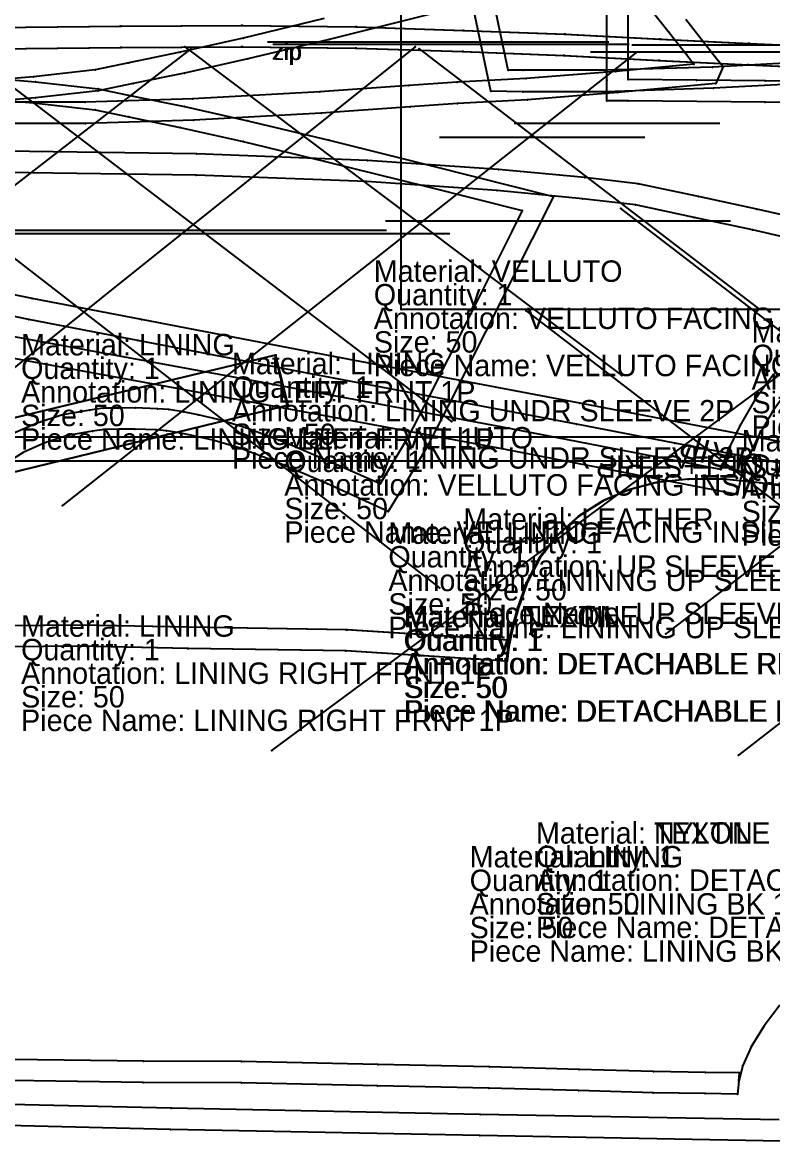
# Model space of a CAD drawing. Header units: metres. Extents: x -978 to 4188, y -881 to 1095.
# Drawn here: x -483 to -133, y -388 to 133 of the extents above; entities that cross this region are included whole.
import ezdxf

# ---------------------------------------------------------------- set-up
doc = ezdxf.new("R2010")
doc.units = ezdxf.units.M

# ---------------------------------------------------------------- blocks, each defined once
blk = doc.blocks.new('BACK 2P')
at = {"layer": '1'}
blk.add_lwpolyline([(78.4, 47.95), (-29.4, 49.15), (-93.2, 49.65), (-103.2, 49.65), (-103.2, 59.35), (-103.2, 106.45)], dxfattribs=at)
at = {"layer": '14'}
blk.add_lwpolyline([(78.4, 57.85), (-29.3, 59.05), (-61.3, 59.35), (-93.2, 59.65), (-93.2, 106.45)], dxfattribs=at)
at = {"layer": '2'}
for p in [(-103.2, 59.35), (-103.2, 59.35), (-93.2, 59.65), (-103.2, 49.65), (-93.2, 49.65)]:
    blk.add_point(p, dxfattribs=at)
at = {"layer": '3'}
for p in [(-61.3, 59.35), (-29.3, 59.05), (-29.4, 49.15)]:
    blk.add_point(p, dxfattribs=at)
at = {"layer": '4'}
blk.add_point((-103.2, 59.35, 2.5), dxfattribs=at)
at = {"layer": '84'}
blk.add_lwpolyline([(78.4, 47.95), (-29.4, 49.15), (-93.2, 49.65), (-103.2, 49.65), (-103.2, 59.35), (-103.2, 106.45)], dxfattribs=at)
at = {"layer": '87'}
blk.add_lwpolyline([(78.4, 57.85), (-29.3, 59.05), (-61.3, 59.35), (-93.2, 59.65), (-93.2, 106.45)], dxfattribs=at)
at = {"layer": '2'}
for p in [(-103.2, 59.35), (-103.2, 49.65), (-93.2, 49.65)]:
    blk.add_text('#12', height=0.25, dxfattribs=at).set_placement(p)
blk = doc.blocks.new('VELLUTO FACING INSIDE RIGHT 1P')
at = {"layer": '1'}
blk.add_lwpolyline([(257.4, 27.85), (223.8, 35.55), (196.7, 41.35), (169.3, 47.25), (144.6, 50.05), (104.8, 53.85), (43.9, 58.05), (-35.5, 61.05), (-124.5, 62.35), (-172.3, 62.15), (-251.6, 61.25), (-366.3, 58.95)], dxfattribs=at)
at = {"layer": '14'}
blk.add_lwpolyline([(259.7, 37.55), (225.9, 45.25), (198.7, 51.05), (170.5, 57.05), (145.6, 59.95), (105.5, 63.75), (44.4, 67.95), (-35.3, 70.95), (-124.4, 72.25), (-172.3, 72.05), (-251.7, 71.15), (-356.3, 69.15)], dxfattribs=at)
at = {"layer": '2'}
for p in [(170.5, 57.05), (169.3, 47.25), (169.3, 47.25)]:
    blk.add_point(p, dxfattribs=at)
at = {"layer": '3'}
for p in [(-35.3, 70.95), (44.4, 67.95), (105.5, 63.75), (-35.5, 61.05), (43.9, 58.05), (145.6, 59.95), (104.8, 53.85), (144.6, 50.05), (198.7, 51.05), (225.9, 45.25), (196.7, 41.35), (223.8, 35.55)]:
    blk.add_point(p, dxfattribs=at)
at = {"layer": '4'}
blk.add_point((169.3, 47.25, 2.5), dxfattribs=at)
at = {"layer": '5'}
blk.add_line((156.9, 123.05), (-2.3, 123.05), dxfattribs=at)
at = {"layer": '7'}
blk.add_line((166.3, 121.95), (0.3, 121.95), dxfattribs=at)
at = {"layer": '84'}
blk.add_lwpolyline([(257.4, 27.85), (223.8, 35.55), (196.7, 41.35), (169.3, 47.25), (144.6, 50.05), (104.8, 53.85), (43.9, 58.05), (-35.5, 61.05), (-124.5, 62.35), (-172.3, 62.15), (-251.6, 61.25), (-366.3, 58.95)], dxfattribs=at)
at = {"layer": '87'}
blk.add_lwpolyline([(259.7, 37.55), (225.9, 45.25), (198.7, 51.05), (170.5, 57.05), (145.6, 59.95), (105.5, 63.75), (44.4, 67.95), (-35.3, 70.95), (-124.4, 72.25), (-172.3, 72.05), (-251.7, 71.15), (-356.3, 69.15)], dxfattribs=at)
at = {"layer": '1'}
for s, p in [('Material: VELLUTO', (5.6, -66.4)), ('Quantity: 1', (5.6, -77.4)), ('Annotation: VELLUTO FACING INSIDE RIGHT 1P', (5.6, -88.4)), ('Size: 50', (5.6, -99.4)), ('Piece Name: VELLUTO FACING INSIDE RIGHT 1P', (5.6, -110.4))]:
    blk.add_text(s, height=10, dxfattribs=at).set_placement(p)
at = {"layer": '2'}
blk.add_text('#8', height=0.25, dxfattribs=at).set_placement((169.3, 47.25))
blk = doc.blocks.new('UP SLEEVE 2P')
at = {"layer": '1'}
blk.add_lwpolyline([(160.7, -36.75), (104.3, -26.05), (58.4, -17.15), (-64.7, 6.15), (-146.1, 21.85), (-196.9, 31.65), (-282.9, 49.25), (-279.8, 168.45), (-279.6, 203.75), (-280.5, 267.45), (-281.4, 302.45), (-182.9, 308.25), (-181.2, 282.85), (-138.5, 285.15), (-105.8, 286.55), (-85.3, 286.85), (-73.5, 286.95), (-7.3, 286.55), (54.5, 285.05), (107.1, 282.35), (148.9, 279.45), (182.9, 276.85)], dxfattribs=at)
at = {"layer": '14'}
blk.add_lwpolyline([(153.5, -25.35), (106.1, -16.25), (60, -7.35), (-62.9, 15.95), (-144.3, 31.65), (-195.3, 41.45), (-272.7, 57.25), (-269.9, 168.35), (-269.7, 203.75), (-270.6, 267.55), (-271.2, 293.05), (-192.2, 297.75), (-190.5, 272.45)], dxfattribs=at)
at = {"layer": '2'}
for p in [(-195.3, 41.45), (-196.9, 31.65), (-196.9, 31.65), (60, -7.35), (58.4, -17.15), (58.4, -17.15)]:
    blk.add_point(p, dxfattribs=at)
at = {"layer": '3'}
for p in [(-144.3, 31.65), (-146.1, 21.85), (-62.9, 15.95), (-64.7, 6.15), (106.1, -16.25), (104.3, -26.05)]:
    blk.add_point(p, dxfattribs=at)
at = {"layer": '4'}
for p in [(-196.9, 31.65, 2.5), (58.4, -17.15, 2.5)]:
    blk.add_point(p, dxfattribs=at)
at = {"layer": '5'}
blk.add_line((125.2, 123.05), (29.4, 123.05), dxfattribs=at)
at = {"layer": '7'}
blk.add_line((125.2, 123.05), (29.4, 123.05), dxfattribs=at)
at = {"layer": '84'}
blk.add_lwpolyline([(160.7, -36.75), (104.3, -26.05), (58.4, -17.15), (-64.7, 6.15), (-146.1, 21.85), (-196.9, 31.65), (-282.9, 49.25), (-279.8, 168.45), (-279.6, 203.75), (-280.5, 267.45), (-281.4, 302.45), (-182.9, 308.25), (-181.2, 282.85), (-138.5, 285.15), (-105.8, 286.55), (-85.3, 286.85), (-73.5, 286.95), (-7.3, 286.55), (54.5, 285.05), (107.1, 282.35), (148.9, 279.45), (182.9, 276.85)], dxfattribs=at)
at = {"layer": '87'}
blk.add_lwpolyline([(153.5, -25.35), (106.1, -16.25), (60, -7.35), (-62.9, 15.95), (-144.3, 31.65), (-195.3, 41.45), (-272.7, 57.25), (-269.9, 168.35), (-269.7, 203.75), (-270.6, 267.55), (-271.2, 293.05), (-192.2, 297.75), (-190.5, 272.45)], dxfattribs=at)
at = {"layer": '1'}
for s, p in [('Material: LEATHER', (5.6, -66.4)), ('Quantity: 1', (5.6, -77.4)), ('Annotation: UP SLEEVE 2P', (5.6, -88.4)), ('Size: 50', (5.6, -99.4)), ('Piece Name: UP SLEEVE 2P', (5.6, -110.4))]:
    blk.add_text(s, height=10, dxfattribs=at).set_placement(p)
at = {"layer": '2'}
for s, p in [('#24', (-196.9, 31.65)), ('#23', (58.4, -17.15))]:
    blk.add_text(s, height=0.25, dxfattribs=at).set_placement(p)
blk = doc.blocks.new('UNDER SLEEVE 2P')
at = {"layer": '1'}
blk.add_lwpolyline([(47.2, 55.35), (-12.2, 52.15), (-62.7, 50.55), (-101, 50.55), (-115.9, 50.85), (-137.3, 152.55)], dxfattribs=at)
at = {"layer": '14'}
blk.add_lwpolyline([(46.6, 65.25), (-12.6, 62.05), (-62.8, 60.55), (-100.9, 60.55), (-107.8, 60.55), (-127.6, 154.55)], dxfattribs=at)
at = {"layer": '2'}
for p in [(-107.8, 60.55), (-115.9, 50.85)]:
    blk.add_point(p, dxfattribs=at)
at = {"layer": '3'}
for p in [(-100.9, 60.55), (-62.8, 60.55), (-12.6, 62.05), (-101, 50.55), (-62.7, 50.55), (-12.2, 52.15)]:
    blk.add_point(p, dxfattribs=at)
at = {"layer": '84'}
blk.add_lwpolyline([(47.2, 55.35), (-12.2, 52.15), (-62.7, 50.55), (-101, 50.55), (-115.9, 50.85), (-137.3, 152.55)], dxfattribs=at)
at = {"layer": '87'}
blk.add_lwpolyline([(46.6, 65.25), (-12.6, 62.05), (-62.8, 60.55), (-100.9, 60.55), (-107.8, 60.55), (-127.6, 154.55)], dxfattribs=at)
at = {"layer": '1'}
for s, p in [('Material: LEATHER', (5.6, -66.4)), ('Quantity: 1', (5.6, -77.4)), ('Annotation: UNDER SLEEVE 2P', (5.6, -88.4)), ('Size: 50', (5.6, -99.4)), ('Piece Name: UNDER SLEEVE 2P', (5.6, -110.4))]:
    blk.add_text(s, height=10, dxfattribs=at).set_placement(p)
at = {"layer": '2'}
blk.add_text('#8', height=0.25, dxfattribs=at).set_placement((-115.9, 50.85))
blk = doc.blocks.new('LINING BK 1P')
at = {"layer": '1'}
blk.add_lwpolyline([(158.8, -194.25), (10.3, -191.45), (-133.8, -188.55), (-273.3, -185.25), (-274, -139.45), (-275.5, -83.85), (-277.6, -17.85), (-279.1, 53.45), (-279.9, 123.05), (-279.9, 123.05), (-279.1, 192.65), (-277.6, 263.95), (-275.5, 329.95), (-274, 385.55), (-273.3, 431.35), (-133.8, 434.65), (10.3, 437.55), (158.8, 440.35)], dxfattribs=at)
at = {"layer": '14'}
blk.add_lwpolyline([(149.9, -184.15), (10.5, -181.55), (-133.6, -178.65), (-263.5, -175.65), (-264.1, -139.25), (-265.6, -83.55), (-267.7, -17.55), (-269.2, 53.65), (-270, 123.05)], dxfattribs=at)
at = {"layer": '3'}
for p in [(-133.6, -178.65), (10.5, -181.55), (-133.8, -188.55), (10.3, -191.45)]:
    blk.add_point(p, dxfattribs=at)
at = {"layer": '5'}
blk.add_line((439.7, 123.05), (-279.8, 123.05), dxfattribs=at)
at = {"layer": '7'}
blk.add_line((439.7, 123.05), (-279.8, 123.05), dxfattribs=at)
at = {"layer": '84'}
blk.add_lwpolyline([(158.8, -194.25), (10.3, -191.45), (-133.8, -188.55), (-273.3, -185.25), (-274, -139.45), (-275.5, -83.85), (-277.6, -17.85), (-279.1, 53.45), (-279.9, 123.05), (-279.9, 123.05), (-279.1, 192.65), (-277.6, 263.95), (-275.5, 329.95), (-274, 385.55), (-273.3, 431.35), (-133.8, 434.65), (10.3, 437.55), (158.8, 440.35)], dxfattribs=at)
at = {"layer": '87'}
blk.add_lwpolyline([(149.9, -184.15), (10.5, -181.55), (-133.6, -178.65), (-263.5, -175.65), (-264.1, -139.25), (-265.6, -83.55), (-267.7, -17.55), (-269.2, 53.65), (-270, 123.05)], dxfattribs=at)
at = {"layer": '1'}
for s, p in [('Material: LINING', (5.6, -66.4)), ('Quantity: 1', (5.6, -77.4)), ('Annotation: LINING BK 1P', (5.6, -88.4)), ('Size: 50', (5.6, -99.4)), ('Piece Name: LINING BK 1P', (5.6, -110.4))]:
    blk.add_text(s, height=10, dxfattribs=at).set_placement(p)
blk = doc.blocks.new('LINING RIGHT FRNT 1P')
at = {"layer": '1'}
blk.add_lwpolyline([(-28, 195.75), (12.3, 192.45), (41.6, 189.15), (57.8, 185.75), (81.8, 180.85), (111.3, 174.25), (149.2, 165.15), (197.1, 153.25), (253.7, 138.95), (243.6, 118.85), (221.9, 75.55), (204.8, 41.65), (194.6, 21.65), (185.2, 6.05), (176.7, -7.95), (148.4, 4.85), (124.8, 15.05), (107.2, 21.65), (94.9, 25.25), (86, 27.35), (79.4, 28.75), (73.4, 29.65), (68.6, 30.05), (58.6, 30.45), (51.3, 30.35), (44.5, 30.25), (38.9, 29.45), (27.2, 27.45), (16.6, 23.95), (6.5, 19.55), (-2.3, 13.95)], dxfattribs=at)
at = {"layer": '14'}
blk.add_lwpolyline([(-28.7, 185.85), (11.4, 182.55), (40.1, 179.35), (55.8, 176.05), (79.7, 171.15), (109.1, 164.55), (146.8, 155.45), (194.7, 143.55), (239.2, 132.45), (234.7, 123.25), (213, 80.05), (195.9, 46.15), (185.9, 26.45), (176.7, 11.15), (172.9, 4.85), (152.4, 13.95), (128.5, 24.25), (110.3, 31.05), (97.4, 34.85), (88.1, 37.05), (81.1, 38.55), (74.5, 39.55), (69.2, 39.95), (58.7, 40.35), (51.2, 40.25), (43.8, 40.15), (37.7, 39.25), (24.9, 37.05), (13.1, 33.25), (1.9, 28.35)], dxfattribs=at)
at = {"layer": '2'}
for p in [(57.8, 185.75), (57.8, 185.75), (55.8, 176.05), (253.7, 138.95), (239.2, 132.45), (37.7, 39.25), (69.2, 39.95), (38.9, 29.45), (38.9, 29.45), (68.6, 30.05), (68.6, 30.05), (185.9, 26.45), (194.6, 21.65), (194.6, 21.65), (172.9, 4.85), (176.7, -7.95)]:
    blk.add_point(p, dxfattribs=at)
at = {"layer": '3'}
for p in [(12.3, 192.45), (41.6, 189.15), (11.4, 182.55), (40.1, 179.35), (81.8, 180.85), (111.3, 174.25), (79.7, 171.15), (109.1, 164.55), (149.2, 165.15), (146.8, 155.45), (197.1, 153.25), (194.7, 143.55), (234.7, 123.25), (243.6, 118.85), (213, 80.05), (221.9, 75.55), (195.9, 46.15), (24.9, 37.05), (43.8, 40.15), (51.2, 40.25), (58.7, 40.35), (74.5, 39.55), (81.1, 38.55), (88.1, 37.05), (204.8, 41.65), (13.1, 33.25), (97.4, 34.85), (27.2, 27.45), (44.5, 30.25), (51.3, 30.35), (58.6, 30.45), (73.4, 29.65), (79.4, 28.75), (86, 27.35), (110.3, 31.05), (16.6, 23.95), (94.9, 25.25), (107.2, 21.65), (128.5, 24.25), (6.5, 19.55), (124.8, 15.05), (152.4, 13.95), (176.7, 11.15), (185.2, 6.05), (148.4, 4.85)]:
    blk.add_point(p, dxfattribs=at)
at = {"layer": '4'}
for p in [(57.8, 185.75, 2.5), (38.9, 29.45, 2.5), (68.6, 30.05, 2.5), (194.6, 21.65, 2.5)]:
    blk.add_point(p, dxfattribs=at)
at = {"layer": '5'}
blk.add_line((175.9, 123.05), (-21.3, 123.05), dxfattribs=at)
at = {"layer": '7'}
blk.add_line((205.4, 121.45), (-21.5, 121.45), dxfattribs=at)
at = {"layer": '84'}
blk.add_lwpolyline([(-28, 195.75), (12.3, 192.45), (41.6, 189.15), (57.8, 185.75), (81.8, 180.85), (111.3, 174.25), (149.2, 165.15), (197.1, 153.25), (253.7, 138.95), (243.6, 118.85), (221.9, 75.55), (204.8, 41.65), (194.6, 21.65), (185.2, 6.05), (176.7, -7.95), (148.4, 4.85), (124.8, 15.05), (107.2, 21.65), (94.9, 25.25), (86, 27.35), (79.4, 28.75), (73.4, 29.65), (68.6, 30.05), (58.6, 30.45), (51.3, 30.35), (44.5, 30.25), (38.9, 29.45), (27.2, 27.45), (16.6, 23.95), (6.5, 19.55), (-2.3, 13.95)], dxfattribs=at)
at = {"layer": '87'}
blk.add_lwpolyline([(-28.7, 185.85), (11.4, 182.55), (40.1, 179.35), (55.8, 176.05), (79.7, 171.15), (109.1, 164.55), (146.8, 155.45), (194.7, 143.55), (239.2, 132.45), (234.7, 123.25), (213, 80.05), (195.9, 46.15), (185.9, 26.45), (176.7, 11.15), (172.9, 4.85), (152.4, 13.95), (128.5, 24.25), (110.3, 31.05), (97.4, 34.85), (88.1, 37.05), (81.1, 38.55), (74.5, 39.55), (69.2, 39.95), (58.7, 40.35), (51.2, 40.25), (43.8, 40.15), (37.7, 39.25), (24.9, 37.05), (13.1, 33.25), (1.9, 28.35)], dxfattribs=at)
at = {"layer": '1'}
for s, p in [('Material: LINING', (5.6, -66.4)), ('Quantity: 1', (5.6, -77.4)), ('Annotation: LINING RIGHT FRNT 1P', (5.6, -88.4)), ('Size: 50', (5.6, -99.4)), ('Piece Name: LINING RIGHT FRNT 1P', (5.6, -110.4))]:
    blk.add_text(s, height=10, dxfattribs=at).set_placement(p)
at = {"layer": '2'}
for s, p in [('#8', (57.8, 185.75)), ('#5', (253.7, 138.95)), ('#16', (38.9, 29.45)), ('#16', (68.6, 30.05)), ('#6', (176.7, -7.95))]:
    blk.add_text(s, height=0.25, dxfattribs=at).set_placement(p)
blk = doc.blocks.new('LINING LEFT FRNT 1P')
at = {"layer": '1'}
blk.add_lwpolyline([(197.1, 92.85), (149.2, 80.95), (111.3, 71.85), (81.8, 65.25), (57.8, 60.35), (41.6, 56.95), (12.3, 53.65), (-28, 50.35), (-81.2, 47.05), (-145.6, 46.15), (-203.2, 45.15)], dxfattribs=at)
at = {"layer": '14'}
blk.add_lwpolyline([(146.8, 90.65), (109.1, 81.55), (79.7, 74.95), (55.8, 70.05), (40.1, 66.75), (11.4, 63.55), (-28.7, 60.25), (-81.5, 56.95), (-145.7, 56.05), (-203.3, 55.05)], dxfattribs=at)
at = {"layer": '2'}
for p in [(55.8, 70.05), (57.8, 60.35), (57.8, 60.35)]:
    blk.add_point(p, dxfattribs=at)
at = {"layer": '3'}
for p in [(109.1, 81.55), (149.2, 80.95), (79.7, 74.95), (111.3, 71.85), (11.4, 63.55), (40.1, 66.75), (81.8, 65.25), (12.3, 53.65), (41.6, 56.95)]:
    blk.add_point(p, dxfattribs=at)
at = {"layer": '4'}
blk.add_point((57.8, 60.35, 2.5), dxfattribs=at)
at = {"layer": '84'}
blk.add_lwpolyline([(197.1, 92.85), (149.2, 80.95), (111.3, 71.85), (81.8, 65.25), (57.8, 60.35), (41.6, 56.95), (12.3, 53.65), (-28, 50.35), (-81.2, 47.05), (-145.6, 46.15), (-203.2, 45.15)], dxfattribs=at)
at = {"layer": '87'}
blk.add_lwpolyline([(146.8, 90.65), (109.1, 81.55), (79.7, 74.95), (55.8, 70.05), (40.1, 66.75), (11.4, 63.55), (-28.7, 60.25), (-81.5, 56.95), (-145.7, 56.05), (-203.3, 55.05)], dxfattribs=at)
at = {"layer": '1'}
for s, p in [('Material: LINING', (5.6, -66.4)), ('Quantity: 1', (5.6, -77.4)), ('Annotation: LINING LEFT FRNT 1P', (5.6, -88.4)), ('Size: 50', (5.6, -99.4)), ('Piece Name: LINING LEFT FRNT 1P', (5.6, -110.4))]:
    blk.add_text(s, height=10, dxfattribs=at).set_placement(p)
at = {"layer": '2'}
blk.add_text('#8', height=0.25, dxfattribs=at).set_placement((57.8, 60.35))
blk = doc.blocks.new('LNN PKT INSIDE 2P')
at = {"layer": '1'}
blk.add_lwpolyline([(222.5, -0.25), (57.2, -0.25), (-153.1, -0.25), (-153.1, 22.05), (-153.1, 158.15), (-152.9, 179.35), (57.2, 179.05), (222.5, 179.05), (222.5, 109.05), (222.5, -0.25)], close=True, dxfattribs=at)
at = {"layer": '2'}
for p in [(-153.1, 22.05), (-153.1, 22.05), (-153.1, -0.25)]:
    blk.add_point(p, dxfattribs=at)
at = {"layer": '4'}
blk.add_point((-153.1, 22.05, 2.5), dxfattribs=at)
at = {"layer": '5'}
blk.add_line((200.2, 123.05), (-45.6, 123.05), dxfattribs=at)
at = {"layer": '7'}
blk.add_line((205.4, 119.85), (-64.9, 119.85), dxfattribs=at)
at = {"layer": '84'}
blk.add_lwpolyline([(222.5, -0.25), (57.2, -0.25), (-153.1, -0.25), (-153.1, 22.05), (-153.1, 158.15), (-152.9, 179.35), (57.2, 179.05), (222.5, 179.05), (222.5, 109.05), (222.5, -0.25)], close=True, dxfattribs=at)
at = {"layer": '1'}
for s, p in [('Material: LINING', (5.6, -66.4)), ('Quantity: 1', (5.6, -77.4)), ('Annotation: LNN PKT INSIDE 2P', (5.6, -88.4)), ('Size: 50', (5.6, -99.4)), ('Piece Name: LNN PKT INSIDE 2P', (5.6, -110.4))]:
    blk.add_text(s, height=10, dxfattribs=at).set_placement(p)
blk = doc.blocks.new('LININNG UP SLEEVE 2P')
at = {"layer": '1'}
blk.add_lwpolyline([(192.5, 6.05), (184.7, -4.65), (178.2, -15.95), (173.1, -26.65), (169.9, -35.75), (168.2, -43.35), (56.1, -21.65), (-61.6, 0.35), (-186.8, 23.35), (-317.8, 47.35), (-316.2, 251.85)], dxfattribs=at)
at = {"layer": '14'}
blk.add_lwpolyline([(185, 12.45), (176.4, 0.75), (169.4, -11.35), (163.9, -22.85), (160.6, -31.75), (58, -11.85), (-59.8, 10.15), (-185, 33.15), (-307.8, 55.65), (-306.4, 242.45), (-200, 248.95)], dxfattribs=at)
at = {"layer": '2'}
for p in [(160.6, -31.75), (168.2, -43.35)]:
    blk.add_point(p, dxfattribs=at)
at = {"layer": '3'}
for p in [(-59.8, 10.15), (-61.6, 0.35), (176.4, 0.75), (184.7, -4.65), (58, -11.85), (169.4, -11.35), (178.2, -15.95), (56.1, -21.65), (163.9, -22.85), (173.1, -26.65), (169.9, -35.75)]:
    blk.add_point(p, dxfattribs=at)
at = {"layer": '5'}
blk.add_line((125.2, 123.05), (29.4, 123.05), dxfattribs=at)
at = {"layer": '7'}
blk.add_line((125.2, 123.05), (29.4, 123.05), dxfattribs=at)
at = {"layer": '84'}
blk.add_lwpolyline([(192.5, 6.05), (184.7, -4.65), (178.2, -15.95), (173.1, -26.65), (169.9, -35.75), (168.2, -43.35), (56.1, -21.65), (-61.6, 0.35), (-186.8, 23.35), (-317.8, 47.35), (-316.2, 251.85)], dxfattribs=at)
at = {"layer": '87'}
blk.add_lwpolyline([(185, 12.45), (176.4, 0.75), (169.4, -11.35), (163.9, -22.85), (160.6, -31.75), (58, -11.85), (-59.8, 10.15), (-185, 33.15), (-307.8, 55.65), (-306.4, 242.45), (-200, 248.95)], dxfattribs=at)
at = {"layer": '1'}
for s, p in [('Material: LINING', (5.6, -66.4)), ('Quantity: 1', (5.6, -77.4)), ('Annotation: LININNG UP SLEEVE 2P', (5.6, -88.4)), ('Size: 50', (5.6, -99.4)), ('Piece Name: LININNG UP SLEEVE 2P', (5.6, -110.4))]:
    blk.add_text(s, height=10, dxfattribs=at).set_placement(p)
at = {"layer": '2'}
blk.add_text('#23', height=0.25, dxfattribs=at).set_placement((168.2, -43.35))
blk = doc.blocks.new('LINING UNDR SLEEVE 2P')
at = {"layer": '1'}
blk.add_lwpolyline([(217.2, 99.15), (225.4, 88.65), (230.9, 81.65), (234.6, 77.15), (231.1, 69.15), (185.4, 64.95), (143.3, 61.65), (110.8, 59.85), (88.7, 58.35), (47.2, 55.35), (-12.2, 52.15), (-62.7, 50.55), (-101, 50.55), (-127.3, 51.25), (-145.6, 51.75), (-166.8, 52.85), (-191.5, 53.85), (-230.7, 55.45), (-263.9, 56.45), (-264.7, 35.75), (-390.7, 38.25)], dxfattribs=at)
at = {"layer": '14'}
blk.add_lwpolyline([(199.1, 105.85), (209.4, 93.05), (217.6, 82.55), (220.9, 78.25), (184.6, 74.85), (142.7, 71.55), (110.5, 69.75), (88, 68.25), (46.6, 65.25), (-12.6, 62.05), (-62.8, 60.55), (-100.9, 60.55), (-127.1, 61.15), (-145.6, 61.65), (-166.3, 62.75), (-191.1, 63.75), (-230.3, 65.35), (-273.4, 66.55)], dxfattribs=at)
at = {"layer": '2'}
for p in [(220.9, 78.25), (234.6, 77.15), (110.5, 69.75), (231.1, 69.15), (110.8, 59.85), (110.8, 59.85)]:
    blk.add_point(p, dxfattribs=at)
at = {"layer": '3'}
for p in [(209.4, 93.05), (225.4, 88.65), (217.6, 82.55), (230.9, 81.65), (184.6, 74.85), (88, 68.25), (142.7, 71.55), (46.6, 65.25), (185.4, 64.95), (-62.8, 60.55), (-12.6, 62.05), (88.7, 58.35), (143.3, 61.65), (47.2, 55.35), (-62.7, 50.55), (-12.2, 52.15)]:
    blk.add_point(p, dxfattribs=at)
at = {"layer": '4'}
blk.add_point((110.8, 59.85, 2.5), dxfattribs=at)
at = {"layer": '84'}
blk.add_lwpolyline([(217.2, 99.15), (225.4, 88.65), (230.9, 81.65), (234.6, 77.15), (231.1, 69.15), (185.4, 64.95), (143.3, 61.65), (110.8, 59.85), (88.7, 58.35), (47.2, 55.35), (-12.2, 52.15), (-62.7, 50.55), (-101, 50.55), (-127.3, 51.25), (-145.6, 51.75), (-166.8, 52.85), (-191.5, 53.85), (-230.7, 55.45), (-263.9, 56.45), (-264.7, 35.75), (-390.7, 38.25)], dxfattribs=at)
at = {"layer": '87'}
blk.add_lwpolyline([(199.1, 105.85), (209.4, 93.05), (217.6, 82.55), (220.9, 78.25), (184.6, 74.85), (142.7, 71.55), (110.5, 69.75), (88, 68.25), (46.6, 65.25), (-12.6, 62.05), (-62.8, 60.55), (-100.9, 60.55), (-127.1, 61.15), (-145.6, 61.65), (-166.3, 62.75), (-191.1, 63.75), (-230.3, 65.35), (-273.4, 66.55)], dxfattribs=at)
at = {"layer": '1'}
for s, p in [('Material: LINING', (5.6, -66.4)), ('Quantity: 1', (5.6, -77.4)), ('Annotation: LINING UNDR SLEEVE 2P', (5.6, -88.4)), ('Size: 50', (5.6, -99.4)), ('Piece Name: LINING UNDR SLEEVE 2P', (5.6, -110.4))]:
    blk.add_text(s, height=10, dxfattribs=at).set_placement(p)
at = {"layer": '2'}
for p in [(234.6, 77.15), (231.1, 69.15), (110.8, 59.85)]:
    blk.add_text('#8', height=0.25, dxfattribs=at).set_placement(p)
blk = doc.blocks.new('DETACHABLE REV NYLON BK 1P')
at = {"layer": '1'}
blk.add_lwpolyline([(119.2, -141.65), (111.9, -151.35), (105.9, -161.15), (102.1, -169.85), (100.1, -177.15), (99.5, -183.15), (84.5, -182.95), (60.2, -182.55), (25.5, -181.55), (-16.3, -180.45), (-68.3, -179.35), (-131.7, -177.95), (-177.5, -177.75), (-249, -176.75), (-249, 123.15), (-249, 422.85)], dxfattribs=at)
at = {"layer": '14'}
blk.add_lwpolyline([(119.2, -141.65), (111.9, -151.35), (105.9, -161.15), (102.1, -169.85), (100.1, -177.15), (100.4, -173.35), (84.6, -173.05), (60.4, -172.65), (25.7, -171.65), (-16.1, -170.55), (-68.1, -169.45), (-131.6, -168.05), (-177.4, -167.85), (-239, -167.05), (-239, 123.15), (-239, 413.05)], dxfattribs=at)
at = {"layer": '2'}
for p in [(45.2, 229.75), (1.1, 182.15), (66.1, 31.45), (-117.5, -22.95), (100, -25.15), (-131.6, -168.05), (25.7, -171.65), (100.1, -177.15), (100.4, -173.35), (-131.7, -177.95), (-131.7, -177.95), (25.5, -181.55), (25.5, -181.55), (99.5, -183.15)]:
    blk.add_point(p, dxfattribs=at)
at = {"layer": '3'}
for p in [(111.9, -151.35), (111.9, -151.35), (105.9, -161.15), (105.9, -161.15), (-177.4, -167.85), (-68.1, -169.45), (-16.1, -170.55), (102.1, -169.85), (102.1, -169.85), (60.4, -172.65), (84.6, -173.05), (100.1, -177.15), (-177.5, -177.75), (-68.3, -179.35), (-16.3, -180.45), (60.2, -182.55), (84.5, -182.95)]:
    blk.add_point(p, dxfattribs=at)
at = {"layer": '4'}
for p in [(-131.7, -177.95, 2.5), (25.5, -181.55, 2.5)]:
    blk.add_point(p, dxfattribs=at)
at = {"layer": '5'}
blk.add_line((403.5, 123.15), (-248.9, 123.15), dxfattribs=at)
at = {"layer": '7'}
blk.add_line((403.5, 123.15), (-248.9, 123.15), dxfattribs=at)
at = {"layer": '8'}
for points in [[(-117.5, -22.95), (307, 291.25)], [(385.9, 276.75), (66.1, 31.45)], [(384.9, -31.25), (45.2, 229.75)], [(418.8, 222.25), (100, -25.15)], [(1.1, 182.15), (304.2, -50.35)]]:
    blk.add_lwpolyline(points, dxfattribs=at)
at = {"layer": '84'}
blk.add_lwpolyline([(119.2, -141.65), (111.9, -151.35), (105.9, -161.15), (102.1, -169.85), (100.1, -177.15), (99.5, -183.15), (84.5, -182.95), (60.2, -182.55), (25.5, -181.55), (-16.3, -180.45), (-68.3, -179.35), (-131.7, -177.95), (-177.5, -177.75), (-249, -176.75), (-249, 123.15), (-249, 422.85)], dxfattribs=at)
at = {"layer": '85'}
for points in [[(-117.5, -22.95), (307, 291.25)], [(385.9, 276.75), (66.1, 31.45)], [(384.9, -31.25), (45.2, 229.75)], [(418.8, 222.25), (100, -25.15)], [(1.1, 182.15), (304.2, -50.35)]]:
    blk.add_lwpolyline(points, dxfattribs=at)
at = {"layer": '87'}
blk.add_lwpolyline([(119.2, -141.65), (111.9, -151.35), (105.9, -161.15), (102.1, -169.85), (100.1, -177.15), (100.4, -173.35), (84.6, -173.05), (60.4, -172.65), (25.7, -171.65), (-16.1, -170.55), (-68.1, -169.45), (-131.6, -168.05), (-177.4, -167.85), (-239, -167.05), (-239, 123.15), (-239, 413.05)], dxfattribs=at)
at = {"layer": '1'}
for s, p in [('Material: NYLON', (5.6, -66.4)), ('Quantity: 1', (5.6, -77.4)), ('Annotation: DETACHABLE REV NYLON BK 1P', (5.6, -88.4)), ('Size: 50', (5.6, -99.4)), ('Piece Name: DETACHABLE REV NYLON BK 1P', (5.6, -110.4))]:
    blk.add_text(s, height=10, dxfattribs=at).set_placement(p)
at = {"layer": '2'}
for p in [(-131.7, -177.95), (25.5, -181.55), (99.5, -183.15)]:
    blk.add_text('#17', height=0.25, dxfattribs=at).set_placement(p)
blk = doc.blocks.new('DETACHABLE REV TXT BK 1P')
at = {"layer": '1'}
blk.add_lwpolyline([(119.2, -141.65), (111.9, -151.35), (105.9, -161.15), (102.1, -169.85), (100.1, -177.15), (99.5, -183.15), (84.5, -182.95), (60.2, -182.55), (25.5, -181.55), (-16.3, -180.45), (-68.3, -179.35), (-131.7, -177.95), (-177.5, -177.75), (-249, -176.75), (-249, 123.15), (-249, 422.85)], dxfattribs=at)
at = {"layer": '14'}
blk.add_lwpolyline([(119.2, -141.65), (111.9, -151.35), (105.9, -161.15), (102.1, -169.85), (100.1, -177.15), (100.4, -173.35), (84.6, -173.05), (60.4, -172.65), (25.7, -171.65), (-16.1, -170.55), (-68.1, -169.45), (-131.6, -168.05), (-177.4, -167.85), (-239, -167.05), (-239, 123.15), (-239, 413.05)], dxfattribs=at)
at = {"layer": '2'}
for p in [(-131.6, -168.05), (25.7, -171.65), (100.1, -177.15), (100.4, -173.35), (-131.7, -177.95), (-131.7, -177.95), (25.5, -181.55), (25.5, -181.55), (99.5, -183.15)]:
    blk.add_point(p, dxfattribs=at)
at = {"layer": '3'}
for p in [(111.9, -151.35), (111.9, -151.35), (105.9, -161.15), (105.9, -161.15), (-177.4, -167.85), (-68.1, -169.45), (-16.1, -170.55), (102.1, -169.85), (102.1, -169.85), (60.4, -172.65), (84.6, -173.05), (100.1, -177.15), (-177.5, -177.75), (-68.3, -179.35), (-16.3, -180.45), (60.2, -182.55), (84.5, -182.95)]:
    blk.add_point(p, dxfattribs=at)
at = {"layer": '4'}
for p in [(-131.7, -177.95, 2.5), (25.5, -181.55, 2.5)]:
    blk.add_point(p, dxfattribs=at)
at = {"layer": '5'}
blk.add_line((403.5, 123.15), (-248.9, 123.15), dxfattribs=at)
at = {"layer": '7'}
blk.add_line((403.5, 123.15), (-248.9, 123.15), dxfattribs=at)
at = {"layer": '84'}
blk.add_lwpolyline([(119.2, -141.65), (111.9, -151.35), (105.9, -161.15), (102.1, -169.85), (100.1, -177.15), (99.5, -183.15), (84.5, -182.95), (60.2, -182.55), (25.5, -181.55), (-16.3, -180.45), (-68.3, -179.35), (-131.7, -177.95), (-177.5, -177.75), (-249, -176.75), (-249, 123.15), (-249, 422.85)], dxfattribs=at)
at = {"layer": '87'}
blk.add_lwpolyline([(119.2, -141.65), (111.9, -151.35), (105.9, -161.15), (102.1, -169.85), (100.1, -177.15), (100.4, -173.35), (84.6, -173.05), (60.4, -172.65), (25.7, -171.65), (-16.1, -170.55), (-68.1, -169.45), (-131.6, -168.05), (-177.4, -167.85), (-239, -167.05), (-239, 123.15), (-239, 413.05)], dxfattribs=at)
at = {"layer": '1'}
for s, p in [('Material: TEXTILE', (5.6, -66.4)), ('Quantity: 1', (5.6, -77.4)), ('Annotation: DETACHABLE REV TXT BK 1P', (5.6, -88.4)), ('Size: 50', (5.6, -99.4)), ('Piece Name: DETACHABLE REV TXT BK 1P', (5.6, -110.4))]:
    blk.add_text(s, height=10, dxfattribs=at).set_placement(p)
at = {"layer": '2'}
for p in [(-131.7, -177.95), (25.5, -181.55), (99.5, -183.15)]:
    blk.add_text('#17', height=0.25, dxfattribs=at).set_placement(p)
blk = doc.blocks.new('DETACHABLE REV NYLON FRNT 2P')
at = {"layer": '1'}
for points in [[(188.4, -1.55), (171.6, 0.95), (154.5, 2.65), (138.1, 2.65), (123.4, 1.15), (110.4, -2.35), (98.4, -7.45), (87.1, -14.55), (77, -23.65), (68.8, -34.05), (62.8, -45.65), (58.7, -57.25), (55.9, -67.35), (54.2, -75.55), (53.4, -82.25), (-21.5, -77.45), (-95.2, -76.25), (-145, -75.25), (-179.6, -75.55)], [(-185.6, 213.25), (-126.5, 213.95), (-69.9, 214.25), (-16.7, 213.55), (33.3, 211.95), (80.6, 210.15), (125.1, 207.85), (166.4, 205.85), (205.2, 204.15)]]:
    blk.add_lwpolyline(points, dxfattribs=at)
at = {"layer": '13'}
blk.add_point((-55.8, 56.85, 3), dxfattribs=at)
at = {"layer": '14'}
for points in [[(188.4, -1.55), (171.6, 0.95), (154.5, 2.65), (138.1, 2.65), (123.4, 1.15), (110.4, -2.35), (98.4, -7.45), (87.1, -14.55), (77, -23.65), (68.8, -34.05), (62.8, -45.65), (58.7, -57.25), (55.9, -67.35), (54.2, -75.55), (54.5, -72.35), (-21.1, -67.55), (-95, -66.35), (-144.9, -65.35), (-179.6, -65.65)], [(-185.5, 203.35), (-126.4, 204.05), (-69.9, 204.35), (-16.9, 203.65), (33, 202.05), (80.2, 200.25), (124.6, 197.95), (166, 195.95), (204.7, 194.25)]]:
    blk.add_lwpolyline(points, dxfattribs=at)
at = {"layer": '2'}
for p in [(-96.4, 204.25), (11, 204.25), (-93.6, 203.35), (12.9, 203.35), (113.8, 201.45), (170.5, 82.65), (-54.3, 60.55), (-54.3, 60.55), (-55.8, 56.85), (107.3, 51.05), (-48.6, 37.25), (27.9, 29.55), (-153.4, -9.65), (22.3, -47.95), (-21.1, -67.55), (54.5, -72.35), (-21.5, -77.45), (-21.5, -77.45), (54.2, -75.55), (53.4, -82.25)]:
    blk.add_point(p, dxfattribs=at)
at = {"layer": '3'}
for p in [(-69.9, 214.25), (-126.5, 213.95), (-16.7, 213.55), (33.3, 211.95), (80.6, 210.15), (-126.4, 204.05), (-69.9, 204.35), (-16.9, 203.65), (125.1, 207.85), (166.4, 205.85), (33, 202.05), (80.2, 200.25), (124.6, 197.95), (166, 195.95), (123.4, 1.15), (123.4, 1.15), (138.1, 2.65), (138.1, 2.65), (154.5, 2.65), (154.5, 2.65), (171.6, 0.95), (171.6, 0.95), (110.4, -2.35), (110.4, -2.35), (98.4, -7.45), (98.4, -7.45), (87.1, -14.55), (87.1, -14.55), (77, -23.65), (77, -23.65), (68.8, -34.05), (68.8, -34.05), (62.8, -45.65), (62.8, -45.65), (58.7, -57.25), (58.7, -57.25), (-144.9, -65.35), (-95, -66.35), (55.9, -67.35), (55.9, -67.35), (-145, -75.25), (-95.2, -76.25), (54.2, -75.55)]:
    blk.add_point(p, dxfattribs=at)
at = {"layer": '4'}
blk.add_point((-21.5, -77.45, 2.5), dxfattribs=at)
at = {"layer": '5'}
blk.add_line((157.6, 123.05), (-2.9, 123.05), dxfattribs=at)
at = {"layer": '7'}
blk.add_line((157.6, 123.05), (-2.9, 123.05), dxfattribs=at)
at = {"layer": '8'}
for points in [[(11, 204.25), (-208.7, 28.55)], [(-96.4, 204.25), (107.3, 51.05)], [(-93.6, 203.35), (-254.3, 79.05)], [(-200.1, 203.35), (27.9, 29.55)], [(113.8, 201.45), (-153.4, -9.65)], [(12.9, 203.35), (170.5, 82.65)], [(-285.2, 190.25), (22.3, -47.95)], [(-54.3, 60.55), (-211, 22.85), (-205.4, -1.05), (-48.6, 37.25), (-54.3, 60.55)]]:
    blk.add_lwpolyline(points, dxfattribs=at)
at = {"layer": '84'}
for points in [[(188.4, -1.55), (171.6, 0.95), (154.5, 2.65), (138.1, 2.65), (123.4, 1.15), (110.4, -2.35), (98.4, -7.45), (87.1, -14.55), (77, -23.65), (68.8, -34.05), (62.8, -45.65), (58.7, -57.25), (55.9, -67.35), (54.2, -75.55), (53.4, -82.25), (-21.5, -77.45), (-95.2, -76.25), (-145, -75.25), (-179.6, -75.55)], [(-185.6, 213.25), (-126.5, 213.95), (-69.9, 214.25), (-16.7, 213.55), (33.3, 211.95), (80.6, 210.15), (125.1, 207.85), (166.4, 205.85), (205.2, 204.15)]]:
    blk.add_lwpolyline(points, dxfattribs=at)
at = {"layer": '85'}
for points in [[(11, 204.25), (-208.7, 28.55)], [(-96.4, 204.25), (107.3, 51.05)], [(-93.6, 203.35), (-254.3, 79.05)], [(-200.1, 203.35), (27.9, 29.55)], [(113.8, 201.45), (-153.4, -9.65)], [(12.9, 203.35), (170.5, 82.65)], [(-285.2, 190.25), (22.3, -47.95)], [(-54.3, 60.55), (-211, 22.85), (-205.4, -1.05), (-48.6, 37.25), (-54.3, 60.55)]]:
    blk.add_lwpolyline(points, dxfattribs=at)
at = {"layer": '87'}
for points in [[(188.4, -1.55), (171.6, 0.95), (154.5, 2.65), (138.1, 2.65), (123.4, 1.15), (110.4, -2.35), (98.4, -7.45), (87.1, -14.55), (77, -23.65), (68.8, -34.05), (62.8, -45.65), (58.7, -57.25), (55.9, -67.35), (54.2, -75.55), (54.5, -72.35), (-21.1, -67.55), (-95, -66.35), (-144.9, -65.35), (-179.6, -65.65)], [(-185.5, 203.35), (-126.4, 204.05), (-69.9, 204.35), (-16.9, 203.65), (33, 202.05), (80.2, 200.25), (124.6, 197.95), (166, 195.95), (204.7, 194.25)]]:
    blk.add_lwpolyline(points, dxfattribs=at)
at = {"layer": '1'}
for s, p in [('Material: NYLON', (5.6, -66.4)), ('Quantity: 1', (5.6, -77.4)), ('Annotation: DETACHABLE REV NYLON FRNT 2P', (5.6, -88.4)), ('Size: 50', (5.6, -99.4)), ('Piece Name: DETACHABLE REV NYLON FRNT 2P', (5.6, -110.4))]:
    blk.add_text(s, height=10, dxfattribs=at).set_placement(p)
at = {"layer": '13'}
blk.add_text('#12', height=0.25, dxfattribs=at).set_placement((-55.8, 56.85))
at = {"layer": '15'}
for s, height, rotation, p in [('zip', 8, 359.5226, (-55.8, 198.25)), ('NET+STRIP', 10.916, 164.7756, (214, 2.85))]:
    blk.add_text(s, height=height, rotation=rotation, dxfattribs=at).set_placement(p)
at = {"layer": '2'}
for s, p in [('#12', (-54.3, 60.55)), ('#12', (-54.3, 60.55)), ('#12', (-55.8, 56.85)), ('#12', (-48.6, 37.25)), ('#17', (-21.5, -77.45)), ('#17', (53.4, -82.25))]:
    blk.add_text(s, height=0.25, dxfattribs=at).set_placement(p)
at = {"layer": '3'}
blk.add_text('#16', height=0.25, dxfattribs=at).set_placement((123.4, 1.15))
blk = doc.blocks.new('DETACHABLE REV TXT FRNT 2P')
at = {"layer": '1'}
for points in [[(188.4, -1.55), (171.6, 0.95), (154.5, 2.65), (138.1, 2.65), (123.4, 1.15), (110.4, -2.35), (98.4, -7.45), (87.1, -14.55), (77, -23.65), (68.8, -34.05), (62.8, -45.65), (58.7, -57.25), (55.9, -67.35), (54.2, -75.55), (53.4, -82.25), (-21.5, -77.45), (-95.2, -76.25), (-145, -75.25), (-179.6, -75.55)], [(-185.6, 213.25), (-126.5, 213.95), (-69.9, 214.25), (-16.7, 213.55), (33.3, 211.95), (80.6, 210.15), (125.1, 207.85), (166.4, 205.85), (205.2, 204.15)]]:
    blk.add_lwpolyline(points, dxfattribs=at)
at = {"layer": '13'}
blk.add_point((-55.8, 56.85, 3), dxfattribs=at)
at = {"layer": '14'}
for points in [[(188.4, -1.55), (171.6, 0.95), (154.5, 2.65), (138.1, 2.65), (123.4, 1.15), (110.4, -2.35), (98.4, -7.45), (87.1, -14.55), (77, -23.65), (68.8, -34.05), (62.8, -45.65), (58.7, -57.25), (55.9, -67.35), (54.2, -75.55), (54.5, -72.35), (-21.1, -67.55), (-95, -66.35), (-144.9, -65.35), (-179.6, -65.65)], [(-185.5, 203.35), (-126.4, 204.05), (-69.9, 204.35), (-16.9, 203.65), (33, 202.05), (80.2, 200.25), (124.6, 197.95), (166, 195.95), (204.7, 194.25)]]:
    blk.add_lwpolyline(points, dxfattribs=at)
at = {"layer": '2'}
for p in [(-54.3, 60.55), (-54.3, 60.55), (-55.8, 56.85), (-48.6, 37.25), (-21.1, -67.55), (54.5, -72.35), (-21.5, -77.45), (-21.5, -77.45), (54.2, -75.55), (53.4, -82.25)]:
    blk.add_point(p, dxfattribs=at)
at = {"layer": '3'}
for p in [(-69.9, 214.25), (-126.5, 213.95), (-16.7, 213.55), (33.3, 211.95), (80.6, 210.15), (-126.4, 204.05), (-69.9, 204.35), (-16.9, 203.65), (125.1, 207.85), (166.4, 205.85), (33, 202.05), (80.2, 200.25), (124.6, 197.95), (166, 195.95), (123.4, 1.15), (123.4, 1.15), (138.1, 2.65), (138.1, 2.65), (154.5, 2.65), (154.5, 2.65), (171.6, 0.95), (171.6, 0.95), (110.4, -2.35), (110.4, -2.35), (98.4, -7.45), (98.4, -7.45), (87.1, -14.55), (87.1, -14.55), (77, -23.65), (77, -23.65), (68.8, -34.05), (68.8, -34.05), (62.8, -45.65), (62.8, -45.65), (58.7, -57.25), (58.7, -57.25), (-144.9, -65.35), (-95, -66.35), (55.9, -67.35), (55.9, -67.35), (-145, -75.25), (-95.2, -76.25), (54.2, -75.55)]:
    blk.add_point(p, dxfattribs=at)
at = {"layer": '4'}
blk.add_point((-21.5, -77.45, 2.5), dxfattribs=at)
at = {"layer": '5'}
blk.add_line((157.6, 123.05), (-2.9, 123.05), dxfattribs=at)
at = {"layer": '7'}
blk.add_line((157.6, 123.05), (-2.9, 123.05), dxfattribs=at)
at = {"layer": '8'}
blk.add_lwpolyline([(-54.3, 60.55), (-211, 22.85), (-205.4, -1.05), (-48.6, 37.25), (-54.3, 60.55)], dxfattribs=at)
at = {"layer": '84'}
for points in [[(188.4, -1.55), (171.6, 0.95), (154.5, 2.65), (138.1, 2.65), (123.4, 1.15), (110.4, -2.35), (98.4, -7.45), (87.1, -14.55), (77, -23.65), (68.8, -34.05), (62.8, -45.65), (58.7, -57.25), (55.9, -67.35), (54.2, -75.55), (53.4, -82.25), (-21.5, -77.45), (-95.2, -76.25), (-145, -75.25), (-179.6, -75.55)], [(-185.6, 213.25), (-126.5, 213.95), (-69.9, 214.25), (-16.7, 213.55), (33.3, 211.95), (80.6, 210.15), (125.1, 207.85), (166.4, 205.85), (205.2, 204.15)]]:
    blk.add_lwpolyline(points, dxfattribs=at)
at = {"layer": '85'}
blk.add_lwpolyline([(-54.3, 60.55), (-211, 22.85), (-205.4, -1.05), (-48.6, 37.25), (-54.3, 60.55)], dxfattribs=at)
at = {"layer": '87'}
for points in [[(188.4, -1.55), (171.6, 0.95), (154.5, 2.65), (138.1, 2.65), (123.4, 1.15), (110.4, -2.35), (98.4, -7.45), (87.1, -14.55), (77, -23.65), (68.8, -34.05), (62.8, -45.65), (58.7, -57.25), (55.9, -67.35), (54.2, -75.55), (54.5, -72.35), (-21.1, -67.55), (-95, -66.35), (-144.9, -65.35), (-179.6, -65.65)], [(-185.5, 203.35), (-126.4, 204.05), (-69.9, 204.35), (-16.9, 203.65), (33, 202.05), (80.2, 200.25), (124.6, 197.95), (166, 195.95), (204.7, 194.25)]]:
    blk.add_lwpolyline(points, dxfattribs=at)
at = {"layer": '1'}
for s, p in [('Material: TEXTILE', (5.6, -66.4)), ('Quantity: 1', (5.6, -77.4)), ('Annotation: DETACHABLE REV TXT FRNT 2P', (5.6, -88.4)), ('Size: 50', (5.6, -99.4)), ('Piece Name: DETACHABLE REV TXT FRNT 2P', (5.6, -110.4))]:
    blk.add_text(s, height=10, dxfattribs=at).set_placement(p)
at = {"layer": '13'}
blk.add_text('#12', height=0.25, dxfattribs=at).set_placement((-55.8, 56.85))
at = {"layer": '15'}
for s, height, rotation, p in [('zip', 8, 359.5226, (-55.8, 198.25)), ('NET+STRIP', 10.311, 180, (171.1, 13.75))]:
    blk.add_text(s, height=height, rotation=rotation, dxfattribs=at).set_placement(p)
at = {"layer": '2'}
for s, p in [('#12', (-54.3, 60.55)), ('#12', (-54.3, 60.55)), ('#12', (-55.8, 56.85)), ('#12', (-48.6, 37.25)), ('#17', (-21.5, -77.45)), ('#17', (53.4, -82.25))]:
    blk.add_text(s, height=0.25, dxfattribs=at).set_placement(p)
at = {"layer": '3'}
blk.add_text('#16', height=0.25, dxfattribs=at).set_placement((110.4, -2.35))
blk = doc.blocks.new('VELLUTO FACING INSIDE LEFT 1P')
at = {"layer": '1'}
for s, p in [('Material: VELLUTO', (5.6, -66.4)), ('Quantity: 1', (5.6, -77.4)), ('Annotation: VELLUTO FACING INSIDE LEFT 1P', (5.6, -88.4)), ('Size: 50', (5.6, -99.4)), ('Piece Name: VELLUTO FACING INSIDE LEFT 1P', (5.6, -110.4))]:
    blk.add_text(s, height=10, dxfattribs=at).set_placement(p)

msp = doc.modelspace()

# ---------------------------------------------------------------- block references
at = {"layer": '1'}
for name, p in [('BACK 2P', (-107.2, 47.15)), ('LINING LEFT FRNT 1P', (-489, 44.55)), ('VELLUTO FACING INSIDE LEFT 1P', (-324.6, 78.85)), ('UNDER SLEEVE 2P', (-148.5, 50.55)), ('LINING UNDR SLEEVE 2P', (-390.7, 35.75)), ('UP SLEEVE 2P', (-282.9, -36.75)), ('LINING BK 1P', (-279.9, -194.25)), ('DETACHABLE REV NYLON BK 1P', (-249, -183.15)), ('DETACHABLE REV TXT BK 1P', (-249, -183.15)), ('LININNG UP SLEEVE 2P', (-317.8, -43.35)), ('LNN PKT INSIDE 2P', (-153.1, -0.25)), ('VELLUTO FACING INSIDE RIGHT 1P', (-366.3, 1.15)), ('DETACHABLE REV NYLON FRNT 2P', (-310.7, -82.25)), ('DETACHABLE REV TXT FRNT 2P', (-310.3, -82.25)), ('LINING RIGHT FRNT 1P', (-489, -86.65))]:
    msp.add_blockref(name, p, dxfattribs=at)

doc.saveas('drawing.dxf')
